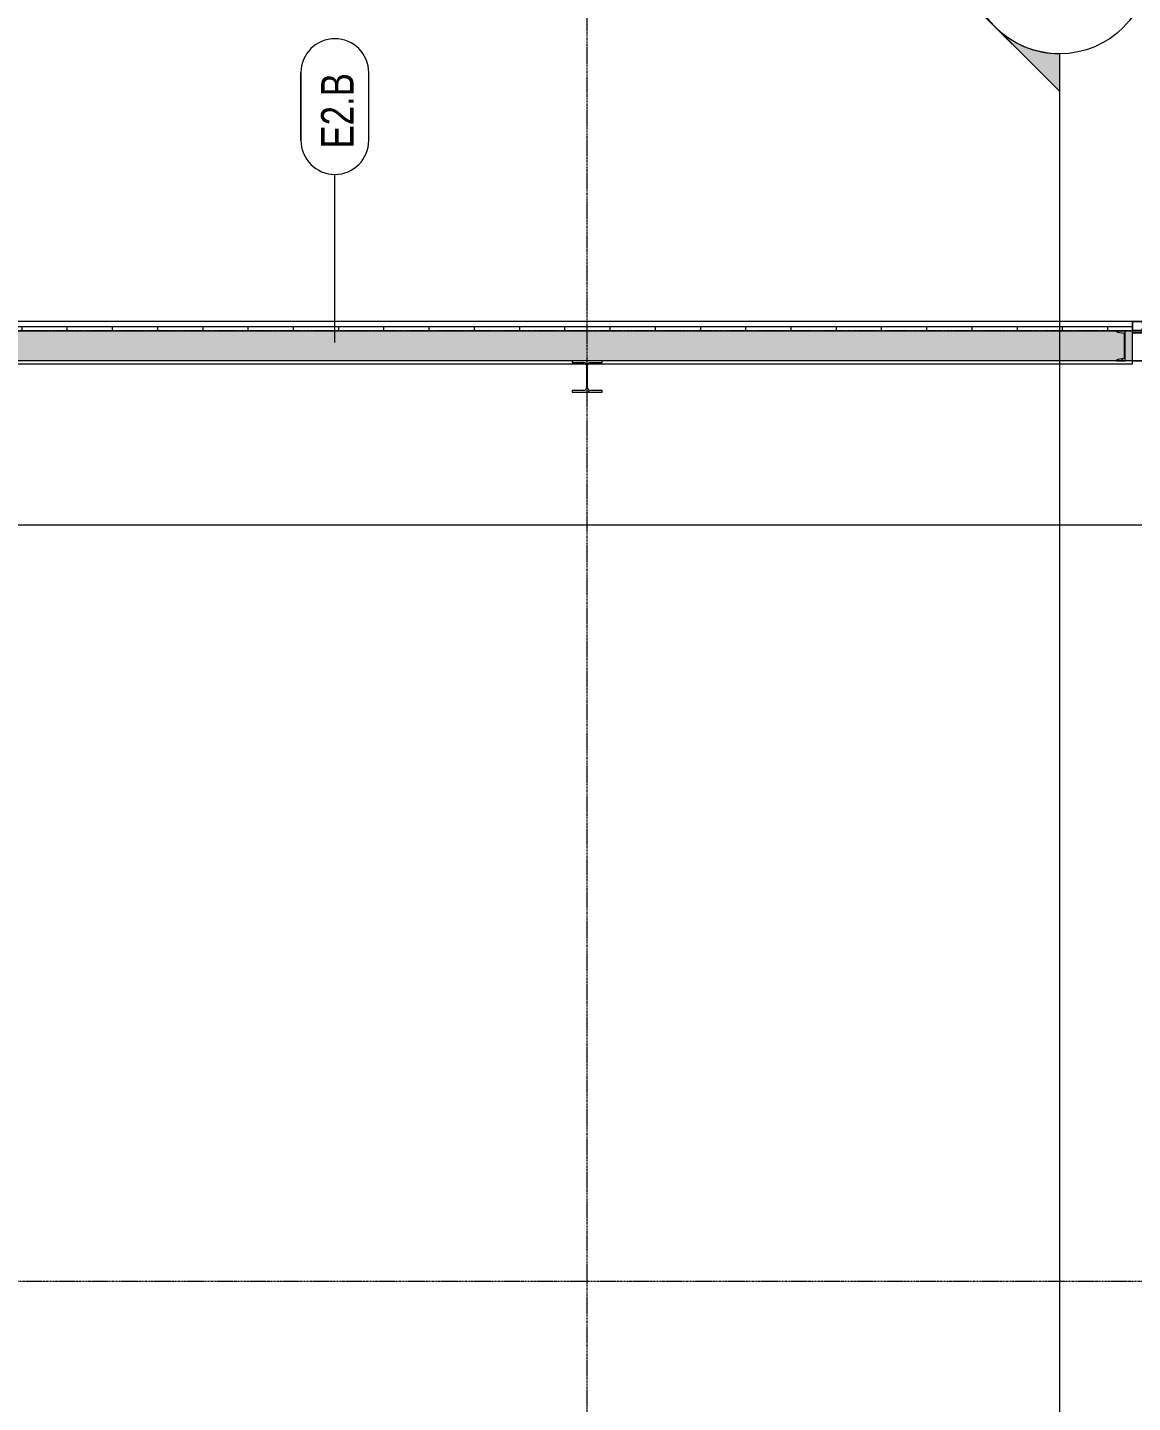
# Model space of a CAD drawing. Header units: inches. Extents: x 21568 to 24810, y -23559 to -20467.
# Drawn here: x 22165.5 to 22458.5, y -21175.9 to -20811.1 of the extents above; entities that cross this region are included whole.
import ezdxf

# ---------------------------------------------------------------- set-up
doc = ezdxf.new("R2010")
doc.units = ezdxf.units.IN
doc.header["$MEASUREMENT"] = 0
doc.linetypes.add('Grid Line 1_2_', pattern=[0.875, 0.5, -0.125, 0.125, -0.125])
for name, color, linetype, lineweight in [('A-GLAZ-CWMG', 51, 'Continuous', 20), ('A-WALL', 113, 'Continuous', 20), ('A-WALL-IDEN', 211, 'Continuous', 9), ('A-WALL-PATT', 111, 'Continuous', 50), ('G-ANNO-SYMB', 111, 'Continuous', 9), ('S-BEAM', 12, 'Continuous', 20), ('S-COLS', 52, 'Continuous', 20), ('S-GRID', 1, 'Continuous', 9)]:
    doc.layers.add(name, color=color, linetype=linetype, lineweight=lineweight)
doc.styles.add('Century Gothic_1', font='GOTHIC.TTF', dxfattribs={"width": 0.8, "height": 8.622671})
pattern_1 = [(45, (0, 0), (-9.503515, 9.503515), []), (45, (0, 14.4), (-9.503515, 9.503515), [])]

# ---------------------------------------------------------------- blocks, each defined once
blk = doc.blocks.new('Girt_Z - 8_D-1789509-Enlarged First Floor Plan _West_')
at = {"layer": 'S-BEAM', "color": 43, "lineweight": 13}
for p, q in [((22555.27, -20892.13), (22458.52, -20892.13)), ((22555.27, -20892.2), (22458.52, -20892.2)), ((22552.52, -20891.55), (22461.27, -20891.55)), ((22458.52, -20899.55), (22551.14, -20899.55))]:
    blk.add_line(p, q, dxfattribs=at)
blk = doc.blocks.new('Rectangular Mullion - Profile_Polycarbonate_right-1784083-Enlarged First Floor Plan _West_')
at = {"layer": 'A-GLAZ-CWMG', "color": 7}
for p, q in [((0, 1.29), (-2.75, 1.29)), ((-2.75, 1.29), (-2.75, 0.79)), ((-2.75, 0.79), (-2.5, 0.79)), ((-2.69, 0.85), (-2.69, 1.22)), ((-2.69, 1.22), (-0.06, 1.22)), ((-2.5, 0.85), (-2.69, 0.85)), ((-2.5, 0.79), (-2.5, 0.85)), ((-0.06, 1.22), (-0.06, -1.15)), ((0, -1.21), (0, 1.29)), ((-2.5, -0.79), (-2.75, -0.79)), ((-2.75, -0.79), (-2.75, -1.21)), ((-2.75, -1.21), (0, -1.21)), ((-2.69, -1.15), (-2.69, -0.85)), ((-2.69, -0.85), (-2.5, -0.85)), ((-0.06, -1.15), (-2.69, -1.15)), ((-2.5, -0.85), (-2.5, -0.79))]:
    blk.add_line(p, q, dxfattribs=at)
blk = doc.blocks.new('Section - Section Head - Filled-1526-Enlarged First Floor Plan _West_')
at = {"layer": 'G-ANNO-SYMB'}
h = blk.add_hatch(color=256, dxfattribs=at)
edge = h.paths.add_edge_path(flags=0)
edge.add_line((-0.4268, 0.1768), (-0.25, 0.3536))
edge.add_line((-0.25, 0.3536), (-0.25, 0.25))
edge.add_arc((-0.25, 0), 0.25, 90, 135)
h = blk.add_hatch(color=256, dxfattribs=at)
edge = h.paths.add_edge_path(flags=0)
edge.add_arc((-0.25, 0), 0.25, 45, 90)
edge.add_line((-0.25, 0.25), (-0.25, 0.3536))
edge.add_line((-0.25, 0.3536), (-0.0732, 0.1768))
h = blk.add_hatch(color=256, dxfattribs=at)
edge = h.paths.add_edge_path(flags=0)
edge.add_arc((-0.25, 0), 0.2503, 137.9216, 180)
edge.add_line((-0.5003, 0), (-0.6036, 0))
edge.add_line((-0.6036, 0), (-0.4358, 0.1678))
h = blk.add_hatch(color=256, dxfattribs=at)
edge = h.paths.add_edge_path(flags=0)
edge.add_line((-0.0642, 0.1678), (0.1036, 0))
edge.add_line((0.1036, 0), (0.0003, 0))
edge.add_arc((-0.25, 0), 0.2503, 0, 42.0784)
for p, q in [((-0.25, 0.3536), (-0.6036, 0)), ((-0.25, 0.3536), (-0.4268, 0.1768)), ((-0.25, 0.3536), (0.1036, 0)), ((-0.25, 0.25), (-0.25, 0.3536)), ((-0.0732, 0.1768), (-0.25, 0.3536)), ((-0.25, 0.3536), (-0.25, 0.25)), ((-0.4358, 0.1678), (-0.6036, 0)), ((0.1036, 0), (-0.0642, 0.1678)), ((-0.6036, 0), (-0.5003, 0)), ((0.0003, 0), (0.1036, 0)), ((-0.5, 0), (-0.6036, 0)), ((0, 0), (0.1036, 0))]:
    blk.add_line(p, q, dxfattribs=at)
for radius, start, end in [(0.25, 360, 180), (0.25, 90, 135), (0.25, 45, 90), (0.2503, 137.9216, 180), (0.2503, 0, 42.0784), (0.25, 180, 360)]:
    blk.add_arc((-0.25, 0), radius, start, end, dxfattribs=at)
blk = doc.blocks.new('Wall Tag - 1_4_-1369832-Enlarged First Floor Plan _West_')
at = {"layer": 'A-WALL-IDEN', "color": 153}
for p, q in [((-0.0822, 0.0968), (0.1053, 0.0968)), ((0.1053, 0.0968), (-0.0822, 0.0968)), ((-0.0822, -0.0907), (0.1053, -0.0907)), ((-0.0822, -0.0907), (0.1053, -0.0907))]:
    blk.add_line(p, q, dxfattribs=at)
for centre, start, end in [((-0.0822, 0.0031), 90, 270), ((-0.0822, 0.0031), 90, 270), ((0.1053, 0.0031), 270, 90), ((0.1053, 0.0031), 270, 90)]:
    blk.add_arc(centre, 0.0937, start, end, dxfattribs=at)

msp = doc.modelspace()

# ---------------------------------------------------------------- hatches: boundary and pattern name
at = {"layer": 'A-WALL-PATT', "lineweight": 9}
h = msp.add_hatch(dxfattribs=at)
h.set_pattern_fill('FP_10', color=8, style=0, pattern_type=2)
h.set_pattern_definition([(0, (0, 0), (0, 12), []), (90, (0, 0), (-12, 7e-16), [])])
h.paths.add_polyline_path([(22061.14023, -20891.55281), (22458.51523, -20891.55281), (22458.51523, -20890.55281), (22058.64023, -20890.55281), (22058.64023, -20891.55281), (22060.14023, -20891.55281)], flags=0)
h = msp.add_hatch(dxfattribs=at)
h.set_pattern_fill('FP_7', color=8, style=0, pattern_type=2)
h.set_pattern_definition([(161.57, (0.48, 0.48), (-3.839953776, -1.544e-05), [0, -27.322, 3.034, 0]), (18.43, (-0.48, 0.48), (-3.839953776, 1.544e-05), [0, -27.322, 3.034, 0]), (108.43, (0.48, 0.48), (1.919622, -9.60052459), [9.106, -21.25]), (71.57, (-0.48, 0.48), (1.919622, 9.60052459), [9.106, -21.25])])
h.paths.add_polyline_path([(22061.64023, -20899.55281), (22458.51523, -20899.55281), (22458.51523, -20891.55281), (22061.64023, -20891.55281), (22061.64023, -20893.96084)], flags=0)
at = {"layer": 'S-COLS', "lineweight": 9}
h = msp.add_hatch(dxfattribs=at)
h.set_pattern_fill('FP_6', color=8, style=0, pattern_type=2)
h.set_pattern_definition(pattern_1)
h.paths.add_polyline_path([(22456.64023, -20899.55281), (22456.64023, -20891.55281), (22454.30023, -20891.55281), (22454.41445, -20891.82858), (22454.69023, -20891.94281), (22456.33723, -20892.20367), (22456.33723, -20898.90195), (22454.69023, -20899.16281), (22454.41445, -20899.27704), (22454.30023, -20899.55281)], flags=0)
h = msp.add_hatch(dxfattribs=at)
h.set_pattern_fill('FP_6', color=8, style=0, pattern_type=2)
h.set_pattern_definition(pattern_1)
h.paths.add_polyline_path([(22309.89023, -20907.80281), (22317.89023, -20907.80281), (22317.89023, -20907.36922), (22314.72616, -20907.36922), (22314.23726, -20907.16671), (22314.03476, -20906.67781), (22314.03476, -20900.67781), (22314.23726, -20900.18891), (22314.72616, -20899.9864), (22317.89023, -20899.9864), (22317.89023, -20899.55281), (22309.89023, -20899.55281), (22309.89023, -20899.9864), (22313.05429, -20899.9864), (22313.54319, -20900.18891), (22313.74569, -20900.67781), (22313.74569, -20906.67781), (22313.54319, -20907.16671), (22313.05429, -20907.36922), (22309.89023, -20907.36922)], flags=0)

# ---------------------------------------------------------------- linework, layer by layer
at = {"layer": 'A-WALL', "color": 7}
for p, q in [((22458.51523, -20889.05281), (22058.32773, -20889.05281)), ((22458.51523, -20890.55281), (22058.32773, -20890.55281)), ((22458.51523, -20900.30281), (22458.51523, -20889.05281)), ((22058.64023, -20891.55281), (22458.51523, -20891.55281)), ((22458.51523, -20899.55281), (22069.64023, -20899.55281)), ((22070.39023, -20900.30281), (22458.51523, -20900.30281))]:
    msp.add_line(p, q, dxfattribs=at)
at = {"layer": 'A-WALL-IDEN', "color": 153}
msp.add_line((22246.97789, -20894.67781), (22246.97789, -20850.07313), dxfattribs=at)
at = {"layer": 'G-ANNO-SYMB'}
for p, q in [((22439.17362, -20818.08211), (22439.17362, -23072.22867)), ((22772.63634, -20943.12708), (22005.48674, -20943.12708))]:
    msp.add_line(p, q, dxfattribs=at)
at = {"layer": 'S-COLS', "color": 7}
for p, q in [((22456.64023, -20891.55281), (22454.30023, -20891.55281)), ((22454.69023, -20891.94281), (22456.33723, -20892.20367)), ((22456.33723, -20892.20367), (22456.33723, -20898.90195)), ((22456.64023, -20899.55281), (22456.64023, -20891.55281)), ((22317.89023, -20899.55281), (22309.89023, -20899.55281)), ((22309.89023, -20899.55281), (22309.89023, -20899.9864)), ((22309.89023, -20899.9864), (22313.05429, -20899.9864)), ((22313.74569, -20900.67781), (22313.74569, -20906.67781)), ((22314.03476, -20906.67781), (22314.03476, -20900.67781)), ((22314.72616, -20899.9864), (22317.89023, -20899.9864)), ((22317.89023, -20899.9864), (22317.89023, -20899.55281)), ((22454.30023, -20899.55281), (22456.64023, -20899.55281)), ((22456.33723, -20898.90195), (22454.69023, -20899.16281)), ((22313.05429, -20907.36922), (22309.89023, -20907.36922)), ((22309.89023, -20907.36922), (22309.89023, -20907.80281)), ((22309.89023, -20907.80281), (22317.89023, -20907.80281)), ((22317.89023, -20907.36922), (22314.72616, -20907.36922)), ((22317.89023, -20907.80281), (22317.89023, -20907.36922))]:
    msp.add_line(p, q, dxfattribs=at)
for centre, radius, start, end in [((22454.69023, -20891.55281), 0.39, 180, 270), ((22313.05429, -20900.67781), 0.69141, 0, 90), ((22314.72616, -20900.67781), 0.69141, 90, 180), ((22454.69023, -20899.55281), 0.39, 90, 180), ((22313.05429, -20906.67781), 0.69141, 270, 0), ((22314.72616, -20906.67781), 0.69141, 180, 270)]:
    msp.add_arc(centre, radius, start, end, dxfattribs=at)
at = {"layer": 'S-GRID', "linetype": 'Grid Line 1_2_'}
for p, q in [((22313.89023, -23049.14903), (22313.89023, -20633.37408)), ((22871.85188, -20891.55281), (21705.56096, -20891.55281)), ((22871.85188, -20899.55281), (21657.56096, -20899.55281)), ((22765.01217, -21143.80281), (21657.56096, -21143.80281))]:
    msp.add_line(p, q, dxfattribs=at)

# ---------------------------------------------------------------- block references
at = {"layer": 'A-GLAZ-CWMG', "color": 43, "lineweight": 13, "rotation": 180}
msp.add_blockref('Rectangular Mullion - Profile_Polycarbonate_right-1784083-Enlarged First Floor Plan _West_', (22458.51523, -20890.26541), dxfattribs=at)
at = {"layer": 'A-WALL-IDEN', "color": 153, "xscale": 95.99999999999994, "yscale": 95.99999999999994, "zscale": 95.99999999999994, "rotation": 89.99999999999991}
msp.add_blockref('Wall Tag - 1_4_-1369832-Enlarged First Floor Plan _West_', (22247.27159, -20833.17781), dxfattribs=at)
at = {"layer": 'G-ANNO-SYMB', "extrusion": (0, 0, -1), "xscale": 95.99999999999994, "yscale": 95.99999999999994, "zscale": 95.99999999999994, "rotation": 270.0000000000003}
msp.add_blockref('Section - Section Head - Filled-1526-Enlarged First Floor Plan _West_', (-22439.17362, -20818.08211), dxfattribs=at)
at = {"layer": 'S-BEAM', "color": 43, "lineweight": 13}
msp.add_blockref('Girt_Z - 8_D-1789509-Enlarged First Floor Plan _West_', (0, 0), dxfattribs=at)

# ---------------------------------------------------------------- next in the draw order: texts
at = {"layer": 'A-WALL-IDEN', "insert": (22243.33726, -20833.20667), "char_height": 8.622671, "width": 21.924, "attachment_point": 2, "rotation": 90, "line_spacing_factor": 0.984117, "style": 'Century Gothic_1', "bg_fill": 3, "box_fill_scale": 1.25, "bg_fill_color": 0, "bg_fill_transparency": 0}
msp.add_mtext('E2.B', dxfattribs=at)

doc.saveas('drawing.dxf')
